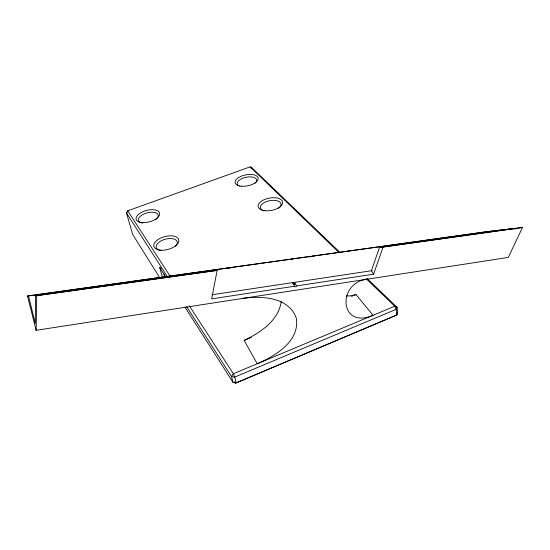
<?xml version="1.0" encoding="UTF-8"?>
<svg xmlns="http://www.w3.org/2000/svg" width="550" height="550" viewBox="0 0 550 550"><rect width="100%" height="100%" fill="white"/><g stroke="black" fill="none" stroke-linecap="round" stroke-linejoin="round"><path stroke-width="0.82" d="M293.343 283.938L292.662 282.673L294.656 286.213L211.626 298.877L217.161 270.38L35.585 295.749L35.269 323.4L28.504 295.941L27.5 295.969L36.135 330.309L508.303 257.407L522.5 227.494L486.75 231.66L313.143 256.004M36.135 330.309L36.733 295.721L217.161 270.38M281.236 301.476C278.623 320.719 260.253 332.64 244.131 340.409L257.242 363.743C275.337 355.905 299.832 341.433 296.347 318.319C288.908 296.808 261.085 295.611 242.11 298.506M513.521 228.649L379.452 247.472L371.381 270.806L373.608 274.168L296.505 285.931A1.024 0.633 -29.2 0 1 295.494 286.777A1.024 0.633 -29.2 0 1 294.635 286.392M373.608 274.168L383.082 247.074L522.5 227.494M367.386 278.768L397.011 307.244L397.65 312.888L396.839 314.978L235.641 383.13L232.911 382.223L185.082 307.299M514.876 229.144L515.123 228.422M395.801 315.631L397.65 312.888M294.291 283.779L294.649 282.762M244.131 340.409L251.35 337.446M351.498 296.402L356.015 294.553L373.044 315.288C339.144 329.897 336.992 282.239 367.448 279.153M340.237 252.663L251.996 167.826L250.099 166.87L127.738 210.801L126.466 212.96L132.674 234.431L159.83 277.853M346.761 251.708L349.051 250.938M356.015 294.553L350.309 295.866L346.081 295.989M211.963 294.772L372.164 270.621M293.411 284.13L295.089 283.876M291.046 259.098L291.947 258.94L291.947 259.38M312.764 256.059L312.091 256.149M27.5 295.969L288.523 259.442M290.496 259.181L290.111 259.236M28.504 295.941L486.241 231.825L487.224 232.994M513.597 228.614L514.993 228.442A0.99 0.529 22.4 0 1 515.048 229.082M310.894 256.314L291.878 258.947A2.303 1.499 15.1 0 1 292.071 259.332M487.774 231.626L513.425 228.642M379.452 247.472L383.082 247.074M485.98 231.853L487.726 231.612A0.921 0.509 -36.5 0 1 486.777 232.375A0.921 0.509 -36.5 0 1 486.186 231.99M227.019 268.029L231.296 267.877M35.585 295.749L36.733 295.721M250.484 167.771L251.996 167.826M160.978 268.62L159.789 267.678L162.525 277.571M250.099 166.87L339.096 252.629M366.286 278.829L394.721 306.226L397.011 307.244L396.192 309.327L396.839 314.978L235.641 383.13L234.719 381.686M160.923 268.854L159.789 267.678L165.77 277.042M170.266 276.409L127.738 210.801L127.689 211.592L126.466 212.96L167.661 277.111M189.427 305.965L233.358 373.739L234.747 377.059L236.115 382.704L232.911 382.223L231.529 376.585L186.636 306.666M294.504 282.397L296.505 285.931M163.873 273.68L164.78 276.987M287.561 259.751L287.554 259.552A2.612 1.705 15 0 0 287.781 259.868M309.774 257.187L309.657 256.458A2.448 1.574 16.1 0 0 309.946 256.816M313.741 256.527L313.713 255.908A2.09 1.341 16.1 0 1 313.775 256.114M263.773 210.849A10.533 5.294 -10.8 0 1 262.9 203.417A10.533 5.294 -10.8 0 1 277.53 200.867A10.533 5.294 -10.8 0 1 278.548 208.278M160.593 250.532A10.883 5.617 -15.1 0 1 158.056 243.018A10.883 5.617 -15.1 0 1 172.789 238.728A10.883 5.617 -15.1 0 1 175.471 246.201M239.312 186.099A9.928 4.716 -11.6 0 1 240.089 179.554A9.928 4.716 -11.6 0 1 253.192 177.238A9.928 4.716 -11.6 0 1 255.035 183.315M142.368 223.059A10.264 4.978 -15.3 0 1 140.532 216.109A10.264 4.978 -15.3 0 1 154.901 212.527A10.264 4.978 -15.3 0 1 155.506 219.794M294.477 282.48A1.018 0.412 80.7 0 1 294.587 282.776M294.305 283.862A0.997 0.832 -36.6 0 1 294.03 283.979M294.016 283.91A1.024 0.653 -30.5 0 1 293.562 283.986M233.358 373.739L231.529 376.585L234.747 377.059L396.192 309.327L394.721 306.226L233.358 373.739M265.079 210.726A12.458 6.242 -10.8 0 0 282.645 202.049A12.458 6.242 -10.8 0 0 263.436 200.028A12.458 6.242 -10.8 0 0 265.079 210.726M241.381 186.223A11.749 5.562 -11.6 0 0 258.17 178.248A11.749 5.562 -11.6 0 0 240.322 176.612A11.749 5.562 -11.6 0 0 241.381 186.223M161.315 250.236A12.877 6.621 -15.1 0 0 178.764 239.821A12.877 6.621 -15.1 0 0 158.812 239.037A12.877 6.621 -15.1 0 0 161.315 250.236M142.972 222.681A12.141 5.871 -15.3 0 0 159.631 213.18A12.141 5.871 -15.3 0 0 141.013 212.678A12.141 5.871 -15.3 0 0 142.972 222.681"/></g></svg>
